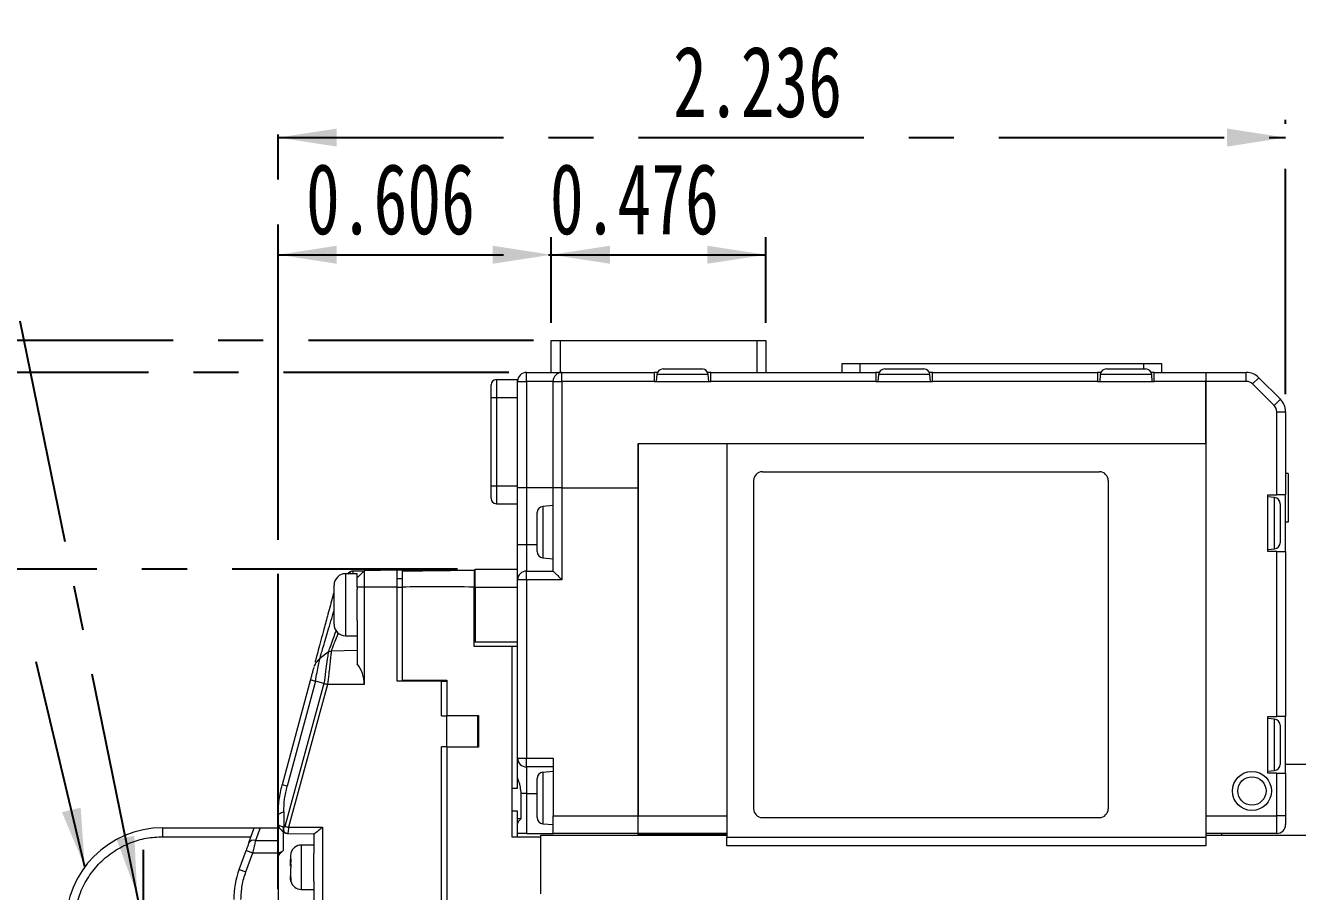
# Model space of a CAD drawing. Header units: inches. Extents: x 0.2 to 16.3, y 0.2 to 11.5.
# Drawn here: x 3.565 to 6.389, y 7.388 to 9.312 of the extents above; entities that cross this region are included whole.
import ezdxf

# ---------------------------------------------------------------- set-up
doc = ezdxf.new("R2010")
doc.units = ezdxf.units.IN
doc.header["$MEASUREMENT"] = 0
doc.linetypes.add('CENTERX2', pattern=[0.8, 0.5, -0.1, 0.1, -0.1])
doc.layers.add('CENTER_LINE', color=7, linetype='CENTERX2')
doc.styles.add('SLDTEXTSTYLE0', font='TXT', dxfattribs={"width": 0.7})
doc.dimstyles.new('SLDDIMSTYLE0', dxfattribs={"dimtxt": 0.15748, "dimasz": 0.13, "dimexe": 0, "dimexo": 0.0625, "dimgap": 0.03937, "dimtad": 1, "dimdec": 3, "dimrnd": 1e-09, "dimzin": 12, "dimdsep": 46, "dimtxsty": 'SLDTEXTSTYLE0', "dimsah": 1, "dimcen": 0.09, "dimadec": 0, "dimazin": 3, "dimtfac": 1, "dimtdec": 3, "dimtofl": 0, "dimtmove": 0, "dimatfit": 3, "dimfxl": 1, "dimfrac": 2, "dimtolj": 1, "dimtzin": 12, "dimarcsym": 0})
doc.dimstyles.new('SLDDIMSTYLE2', dxfattribs={"dimtxt": 0.15748, "dimasz": 0.13, "dimexe": 0, "dimexo": 0.0625, "dimgap": 0.03937, "dimtad": 0, "dimtih": 1, "dimtoh": 1, "dimdec": 3, "dimrnd": 1e-09, "dimdsep": 46, "dimtxsty": 'SLDTEXTSTYLE0', "dimsah": 1, "dimcen": 0, "dimadec": 0, "dimazin": 2, "dimtol": 1, "dimtp": 0.003937, "dimtm": 0.003937, "dimtfac": 1, "dimtdec": 3, "dimtmove": 0, "dimatfit": 3, "dimfxl": 1, "dimfrac": 2, "dimtolj": 1, "dimarcsym": 0})
doc.dimstyles.new('SLDDIMSTYLE3', dxfattribs={"dimtxt": 0.15748, "dimasz": 0.13, "dimexe": 0, "dimexo": 0.0625, "dimgap": 0.03937, "dimtad": 1, "dimdec": 1, "dimrnd": 1e-09, "dimdsep": 46, "dimtxsty": 'SLDTEXTSTYLE0', "dimsah": 1, "dimcen": 0.09, "dimadec": 0, "dimazin": 2, "dimtfac": 1, "dimtdec": 1, "dimtofl": 0, "dimtmove": 0, "dimatfit": 3, "dimfxl": 1, "dimfrac": 2, "dimtolj": 1, "dimtzin": 12, "dimarcsym": 0})
doc.dimstyles.new('SLDDIMSTYLE4', dxfattribs={"dimtxt": 0.15748, "dimasz": 0.13, "dimexe": 0, "dimexo": 0.0625, "dimgap": 0.03937, "dimtad": 1, "dimdec": 3, "dimrnd": 1e-09, "dimdsep": 46, "dimtxsty": 'SLDTEXTSTYLE0', "dimsah": 1, "dimcen": 0.09, "dimadec": 0, "dimazin": 2, "dimtfac": 1, "dimtdec": 3, "dimtmove": 0, "dimatfit": 0, "dimfxl": 1, "dimfrac": 2, "dimtolj": 1, "dimtzin": 12, "dimarcsym": 0})
doc.dimstyles.new('SLDDIMSTYLE5', dxfattribs={"dimtxt": 0.15748, "dimasz": 0.13, "dimexe": 0, "dimexo": 0.0625, "dimgap": 0.03937, "dimtad": 1, "dimdec": 3, "dimrnd": 1e-09, "dimdsep": 46, "dimtxsty": 'SLDTEXTSTYLE0', "dimsah": 1, "dimcen": 0.09, "dimadec": 0, "dimazin": 2, "dimtfac": 1, "dimtdec": 3, "dimtofl": 0, "dimtmove": 0, "dimatfit": 3, "dimfxl": 1, "dimfrac": 2, "dimtolj": 1, "dimtzin": 12, "dimarcsym": 0})
doc.dimstyles.new('SLDDIMSTYLE6', dxfattribs={"dimtxt": 0.15748, "dimasz": 0.13, "dimexe": 0, "dimexo": 0.0625, "dimgap": 0.03937, "dimtad": 1, "dimdec": 1, "dimrnd": 1e-09, "dimzin": 12, "dimdsep": 46, "dimtxsty": 'SLDTEXTSTYLE0', "dimsah": 1, "dimcen": 0.09, "dimadec": 0, "dimazin": 3, "dimtfac": 1, "dimtdec": 1, "dimtofl": 0, "dimtmove": 0, "dimatfit": 3, "dimfxl": 1, "dimfrac": 2, "dimtolj": 1, "dimtzin": 12, "dimarcsym": 0})
doc.dimstyles.new('SLDDIMSTYLE7', dxfattribs={"dimtxt": 0.15748, "dimasz": 0.13, "dimexe": 0, "dimexo": 0.0625, "dimgap": 0.03937, "dimtad": 0, "dimtih": 1, "dimtoh": 1, "dimdec": 3, "dimrnd": 1e-09, "dimzin": 12, "dimdsep": 46, "dimtxsty": 'SLDTEXTSTYLE0', "dimsah": 1, "dimcen": 0, "dimadec": 0, "dimazin": 3, "dimtfac": 1, "dimtdec": 3, "dimtmove": 0, "dimatfit": 3, "dimfxl": 1, "dimfrac": 2, "dimtolj": 1, "dimtzin": 12, "dimarcsym": 0})
doc.dimstyles.new('SLDDIMSTYLE9', dxfattribs={"dimtxt": 0.18, "dimasz": 0.13, "dimexe": 0, "dimexo": 0.0625, "dimgap": 0, "dimtad": 0, "dimtih": 1, "dimtoh": 1, "dimdec": 0, "dimrnd": 1e-09, "dimzin": 0, "dimdsep": 46, "dimtxsty": 'Standard', "dimsah": 1, "dimcen": 0.09, "dimadec": 0, "dimazin": 0, "dimtfac": 0.13, "dimtdec": 0, "dimtofl": 0, "dimtmove": 0, "dimatfit": 3, "dimfxl": 1, "dimfrac": 2, "dimtolj": 1, "dimtzin": 0, "dimarcsym": 0})

# ---------------------------------------------------------------- blocks, each defined once
blk = doc.blocks.new('_D_3')
at = {"layer": 'CENTER_LINE'}
for p, q in [((3.462, 9.1016), (1.7464, 9.1016)), ((3.8128, 7.3808), (3.462, 9.1016)), ((3.8403, 7.2458), (3.8128, 7.3808)), ((3.8403, 7.2458), (3.8902, 7.0008))]:
    blk.add_line(p, q, dxfattribs=at)
for points in [[(3.8128, 7.3808), (3.8064, 7.5122), (3.7672, 7.5042)], [(3.8403, 7.2458), (3.8466, 7.1144), (3.8858, 7.1224)]]:
    blk.add_solid(points, dxfattribs=at)
at = {"layer": 'CENTER_LINE', "attachment_point": 1, "style": 'SLDTEXTSTYLE0'}
for s, insert, char_height in [('%%c', (1.7464, 9.3046), 0.15748), ('0.138', (1.9208, 9.3046), 0.15748), ('HOLE', (2.9098, 9.3046), 0.15748), ('±0.004', (2.4647, 9.2516), 0.11024)]:
    blk.add_mtext(s, dxfattribs=dict(at, insert=insert, char_height=char_height))
blk = doc.blocks.new('_D_4')
at = {"layer": 'CENTER_LINE'}
for p, q in [((3.2892, 7.3133), (3.2892, 7.6517)), ((3.6198, 7.3133), (3.2498, 7.3133)), ((3.2892, 7.3133), (3.2892, 6.9426)), ((4.6572, 6.9426), (3.2498, 6.9426))]:
    blk.add_line(p, q, dxfattribs=at)
for points in [[(3.2892, 7.3133), (3.2692, 7.1833), (3.3092, 7.1833)], [(3.2892, 6.9426), (3.3092, 7.0726), (3.2692, 7.0726)]]:
    blk.add_solid(points, dxfattribs=at)
at = {"layer": 'CENTER_LINE', "insert": (3.0862, 7.3796), "char_height": 0.15748, "attachment_point": 1, "rotation": 90, "style": 'SLDTEXTSTYLE0'}
blk.add_mtext('0.4', dxfattribs=at)
blk = doc.blocks.new('_D_11')
at = {"layer": 'CENTER_LINE'}
for p, q in [((4.5234, 8.1038), (2.9147, 8.1038)), ((2.954, 6.9426), (2.954, 8.1038)), ((4.6572, 6.9426), (2.9147, 6.9426))]:
    blk.add_line(p, q, dxfattribs=at)
for points in [[(2.954, 8.1038), (2.934, 7.9738), (2.974, 7.9738)], [(2.954, 6.9426), (2.974, 7.0726), (2.934, 7.0726)]]:
    blk.add_solid(points, dxfattribs=at)
at = {"layer": 'CENTER_LINE', "insert": (2.751, 7.3872), "char_height": 0.15748, "attachment_point": 1, "rotation": 90, "style": 'SLDTEXTSTYLE0'}
blk.add_mtext('1.2', dxfattribs=at)
blk = doc.blocks.new('_D_12')
at = {"layer": 'CENTER_LINE'}
for p, q in [((4.6376, 8.5408), (2.9147, 8.5408)), ((2.954, 8.1038), (2.954, 8.5408)), ((4.5234, 8.1038), (2.9147, 8.1038))]:
    blk.add_line(p, q, dxfattribs=at)
for points in [[(2.954, 8.5408), (2.934, 8.4108), (2.974, 8.4108)], [(2.954, 8.1038), (2.974, 8.2338), (2.934, 8.2338)]]:
    blk.add_solid(points, dxfattribs=at)
at = {"layer": 'CENTER_LINE', "insert": (2.751, 8.0809), "char_height": 0.15748, "attachment_point": 1, "rotation": 90, "style": 'SLDTEXTSTYLE0'}
blk.add_mtext('0.437', dxfattribs=at)
blk = doc.blocks.new('_D_13')
at = {"layer": 'CENTER_LINE'}
for p, q in [((2.954, 8.6117), (2.954, 8.9978)), ((4.6927, 8.6117), (2.9147, 8.6117)), ((2.954, 8.5408), (2.954, 8.6117)), ((4.6376, 8.5408), (2.9147, 8.5408)), ((2.954, 8.5408), (2.954, 8.2908))]:
    blk.add_line(p, q, dxfattribs=at)
for points in [[(2.954, 8.6117), (2.974, 8.7417), (2.934, 8.7417)], [(2.954, 8.5408), (2.934, 8.4108), (2.974, 8.4108)]]:
    blk.add_solid(points, dxfattribs=at)
at = {"layer": 'CENTER_LINE', "insert": (2.751, 8.5149), "char_height": 0.15748, "attachment_point": 1, "rotation": 90, "style": 'SLDTEXTSTYLE0'}
blk.add_mtext('0.071', dxfattribs=at)
blk = doc.blocks.new('_D_14')
at = {"layer": 'CENTER_LINE'}
for p, q in [((4.1257, 7.3939), (4.1257, 8.8417)), ((4.732, 8.6511), (4.732, 8.8417)), ((4.1257, 8.8023), (4.732, 8.8023))]:
    blk.add_line(p, q, dxfattribs=at)
for points in [[(4.1257, 8.8023), (4.2557, 8.7823), (4.2557, 8.8223)], [(4.732, 8.8023), (4.602, 8.8223), (4.602, 8.7823)]]:
    blk.add_solid(points, dxfattribs=at)
at = {"layer": 'CENTER_LINE', "insert": (4.1874, 9.0053), "char_height": 0.15748, "attachment_point": 1, "rotation": 0, "style": 'SLDTEXTSTYLE0'}
blk.add_mtext('0.606', dxfattribs=at)
blk = doc.blocks.new('_D_15')
at = {"layer": 'CENTER_LINE'}
for p, q in [((4.732, 8.6511), (4.732, 8.8417)), ((5.2084, 8.6511), (5.2084, 8.8417)), ((4.732, 8.8023), (5.2084, 8.8023))]:
    blk.add_line(p, q, dxfattribs=at)
for points in [[(4.732, 8.8023), (4.862, 8.7823), (4.862, 8.8223)], [(5.2084, 8.8023), (5.0784, 8.8223), (5.0784, 8.7823)]]:
    blk.add_solid(points, dxfattribs=at)
at = {"layer": 'CENTER_LINE', "insert": (4.7288, 9.0053), "char_height": 0.15748, "attachment_point": 1, "style": 'SLDTEXTSTYLE0'}
blk.add_mtext('0.476', dxfattribs=at)
blk = doc.blocks.new('_D_16')
at = {"layer": 'CENTER_LINE'}
for p, q in [((4.1257, 7.5692), (4.1257, 9.1019)), ((6.362, 8.493), (6.362, 9.1019)), ((4.1257, 9.0625), (6.362, 9.0625))]:
    blk.add_line(p, q, dxfattribs=at)
for points in [[(4.1257, 9.0625), (4.2557, 9.0425), (4.2557, 9.0825)], [(6.362, 9.0625), (6.232, 9.0825), (6.232, 9.0425)]]:
    blk.add_solid(points, dxfattribs=at)
at = {"layer": 'CENTER_LINE', "insert": (5.0024, 9.2655), "char_height": 0.15748, "attachment_point": 1, "style": 'SLDTEXTSTYLE0'}
blk.add_mtext('2.236', dxfattribs=at)
blk = doc.blocks.new('_D_18')
at = {"layer": 'CENTER_LINE'}
for p, q in [((7.2487, 7.608), (7.3134, 7.8495)), ((7.2487, 7.608), (7.2232, 7.513)), ((7.2232, 7.513), (6.8667, 6.1824)), ((6.8667, 6.1824), (4.8722, 6.1824))]:
    blk.add_line(p, q, dxfattribs=at)
for points in [[(7.2487, 7.608), (7.3017, 7.7284), (7.263, 7.7388)], [(7.2232, 7.513), (7.1703, 7.3926), (7.2089, 7.3822)]]:
    blk.add_solid(points, dxfattribs=at)
at = {"layer": 'CENTER_LINE', "char_height": 0.15748, "attachment_point": 1, "style": 'SLDTEXTSTYLE0'}
for s, insert in [('3-M3X0.5P TAP HOLE', (4.8722, 6.5689)), ('DEPTH 8.5', (5.3694, 6.3854))]:
    blk.add_mtext(s, dxfattribs=dict(at, insert=insert))
blk = doc.blocks.new('SW_CENTERMARKSYMBOL_0')
at = {"layer": 'CENTER_LINE', "color": 0}
for p, q in [((0, 0.0984), (0, 0.1673)), ((0, 0), (0, 0.0984)), ((-0.0984, 0), (-0.1673, 0)), ((0, 0), (-0.0984, 0)), ((0, 0), (0, -0.0984)), ((0, 0), (0.0984, 0)), ((0.0984, 0), (0.1673, 0)), ((0, -0.0984), (0, -0.1673))]:
    blk.add_line(p, q, dxfattribs=at)

msp = doc.modelspace()

# ---------------------------------------------------------------- linework, layer by layer
at = {"color": 7, "linetype": 'Continuous', "lineweight": 18}
for p, q in [((4.732, 8.5408), (4.732, 8.6117)), ((4.732, 8.6117), (4.7517, 8.6117)), ((4.7517, 8.6117), (4.7517, 8.5408)), ((4.7517, 8.6117), (5.1887, 8.6117)), ((5.1887, 8.5408), (5.1887, 8.6117)), ((5.1887, 8.6117), (5.2084, 8.6117)), ((5.2084, 8.6117), (5.2084, 8.5408)), ((5.3777, 8.5408), (5.3777, 8.5605)), ((5.3777, 8.5605), (5.4171, 8.5605)), ((5.4171, 8.5605), (5.4171, 8.5408)), ((5.4171, 8.5605), (6.047, 8.5605)), ((6.047, 8.5605), (6.0864, 8.5605)), ((6.0864, 8.5605), (6.0864, 8.5408)), ((4.6769, 8.5212), (4.6769, 8.5408)), ((4.6769, 8.5408), (4.7557, 8.5408)), ((4.7557, 8.5212), (4.7557, 8.5408)), ((4.7557, 8.5408), (4.9604, 8.5408)), ((4.9604, 8.5408), (4.9604, 8.5212)), ((4.9676, 8.5408), (4.9604, 8.5408)), ((4.9663, 8.5361), (4.965, 8.5212)), ((4.98, 8.5487), (5.0471, 8.5487)), ((5.0471, 8.5487), (5.0667, 8.5487)), ((5.0864, 8.5408), (5.0792, 8.5408)), ((5.0817, 8.5212), (5.0804, 8.5361)), ((5.0864, 8.5212), (5.0864, 8.5408)), ((5.0864, 8.5408), (5.4525, 8.5408)), ((5.4525, 8.5408), (5.4525, 8.5212)), ((5.4597, 8.5408), (5.4525, 8.5408)), ((5.4584, 8.5361), (5.4571, 8.5212)), ((5.4722, 8.5487), (5.5392, 8.5487)), ((5.5392, 8.5487), (5.5588, 8.5487)), ((5.5785, 8.5408), (5.5713, 8.5408)), ((5.5739, 8.5212), (5.5726, 8.5361)), ((5.5785, 8.5212), (5.5785, 8.5408)), ((5.5785, 8.5408), (5.9446, 8.5408)), ((5.9446, 8.5408), (5.9446, 8.5212)), ((5.9519, 8.5408), (5.9446, 8.5408)), ((5.9506, 8.5361), (5.9493, 8.5212)), ((5.9643, 8.5487), (6.0313, 8.5487)), ((6.0313, 8.5487), (6.051, 8.5487)), ((6.0706, 8.5408), (6.0634, 8.5408)), ((6.066, 8.5212), (6.0647, 8.5361)), ((6.0706, 8.5212), (6.0706, 8.5408)), ((6.0706, 8.5408), (6.1848, 8.5408)), ((6.1848, 8.5408), (6.1848, 8.5212)), ((6.1848, 8.5408), (6.2748, 8.5408)), ((6.2748, 8.5212), (6.2748, 8.5408)), ((6.2887, 8.5154), (6.3026, 8.5293)), ((6.3026, 8.5293), (6.3012, 8.5307)), ((6.3026, 8.5293), (6.3504, 8.4815)), ((4.5982, 8.4857), (4.5982, 8.5133)), ((4.61, 8.5251), (4.61, 8.4857)), ((4.61, 8.5251), (4.6572, 8.5251)), ((4.6572, 8.5212), (4.6572, 8.5251)), ((4.6572, 8.5212), (4.6769, 8.5212)), ((4.6572, 8.2849), (4.6572, 8.5212)), ((4.736, 8.5212), (4.6769, 8.5212)), ((4.6769, 8.5212), (4.6769, 8.2849)), ((4.736, 8.5212), (4.7557, 8.5212)), ((4.736, 8.2849), (4.736, 8.5212)), ((4.7557, 8.5212), (4.7557, 8.2849)), ((4.9604, 8.5212), (4.7557, 8.5212)), ((4.9604, 8.5212), (5.0864, 8.5212)), ((5.4525, 8.5212), (5.0864, 8.5212)), ((5.4525, 8.5212), (5.5785, 8.5212)), ((5.9446, 8.5212), (5.5785, 8.5212)), ((5.9446, 8.5212), (6.0706, 8.5212)), ((6.1848, 8.5212), (6.0706, 8.5212)), ((6.1848, 8.3834), (6.1848, 8.5212)), ((6.1848, 8.5212), (6.1848, 7.5566)), ((6.2748, 8.5212), (6.1848, 8.5212)), ((6.3365, 8.4676), (6.2887, 8.5154)), ((4.5982, 8.4857), (4.61, 8.4857)), ((4.5982, 8.2889), (4.5982, 8.4857)), ((4.61, 8.4857), (4.6572, 8.4857)), ((4.61, 8.4857), (4.61, 8.2889)), ((6.3365, 8.4676), (6.3504, 8.4815)), ((6.3423, 8.2692), (6.3423, 8.4537)), ((6.3423, 8.4537), (6.362, 8.4537)), ((6.362, 8.4537), (6.362, 8.2692)), ((4.925, 8.3834), (6.1848, 8.3834)), ((4.925, 8.2849), (4.925, 8.3834)), ((4.925, 8.3834), (5.1218, 8.3834)), ((4.925, 8.3834), (4.925, 7.5566)), ((5.1218, 8.3834), (5.1218, 7.5566)), ((5.1218, 8.3834), (5.1218, 7.5093)), ((5.1218, 8.3834), (6.1848, 8.3834)), ((6.1848, 8.3834), (6.1848, 7.5093)), ((5.2005, 8.3204), (5.9486, 8.3204)), ((6.3679, 8.3164), (6.362, 8.3164)), ((6.3679, 8.3164), (6.3679, 8.2082)), ((4.5982, 8.2889), (4.61, 8.2889)), ((4.5982, 8.2613), (4.5982, 8.2889)), ((4.61, 8.2889), (4.6572, 8.2889)), ((4.61, 8.2889), (4.61, 8.2495)), ((4.6769, 8.2849), (4.6572, 8.2849)), ((4.6572, 8.1589), (4.6572, 8.2849)), ((4.736, 8.2849), (4.6769, 8.2849)), ((4.6769, 8.2849), (4.6769, 8.1589)), ((4.7557, 8.2849), (4.736, 8.2849)), ((4.736, 8.0999), (4.736, 8.2849)), ((4.7557, 8.2849), (4.925, 8.2849)), ((4.7557, 8.2849), (4.7557, 8.0802)), ((4.925, 7.5566), (4.925, 8.2849)), ((5.1809, 8.3007), (5.1809, 7.5723)), ((5.9683, 8.3007), (5.9683, 7.5723)), ((4.61, 8.2495), (4.6572, 8.2495)), ((6.3226, 8.2692), (6.3423, 8.2692)), ((6.3226, 8.1432), (6.3226, 8.2692)), ((6.3376, 8.2632), (6.3226, 8.2646)), ((6.362, 8.2692), (6.3423, 8.2692)), ((6.3501, 8.2495), (6.3501, 8.1896)), ((6.362, 8.1432), (6.362, 8.2692)), ((4.7005, 8.2091), (4.7005, 8.2298)), ((4.736, 8.2456), (4.7131, 8.2436)), ((4.7005, 8.1432), (4.7005, 8.2091)), ((6.3501, 8.1896), (6.3501, 8.1629)), ((6.3679, 8.2082), (6.362, 8.2082)), ((4.6572, 8.1589), (4.6769, 8.1589)), ((4.6572, 8.0802), (4.6572, 8.1589)), ((4.6769, 8.1589), (4.6769, 8.0999)), ((6.3226, 8.1478), (6.3376, 8.1491)), ((6.3423, 8.1432), (6.3226, 8.1432)), ((6.3423, 7.7771), (6.3423, 8.1432)), ((6.3423, 8.1432), (6.362, 8.1432)), ((6.362, 8.1432), (6.362, 7.7771)), ((4.7131, 8.1294), (4.736, 8.1274)), ((4.3009, 8.0941), (4.2753, 8.0941)), ((4.2863, 8.0987), (4.2803, 8.0941)), ((4.2863, 8.0987), (4.2803, 8.0941)), ((4.2803, 8.0941), (4.2852, 8.0978)), ((4.2922, 8.1003), (4.3167, 8.1007)), ((4.3167, 8.1007), (4.3009, 8.0847)), ((4.3009, 8.0847), (4.3009, 8.0941)), ((4.3009, 8.0645), (4.3009, 8.0847)), ((4.3895, 8.102), (4.3167, 8.1007)), ((4.3167, 8.1007), (4.3167, 8.0645)), ((4.3895, 8.102), (4.4801, 8.1036)), ((4.3895, 8.0645), (4.3895, 8.102)), ((4.4013, 8.0825), (4.3895, 8.0825)), ((4.4801, 8.1036), (4.4801, 8.1011)), ((4.5608, 8.1021), (4.5627, 8.1021)), ((4.5627, 8.0645), (4.5627, 8.1038)), ((4.5627, 8.1038), (4.6572, 8.1038)), ((4.6769, 8.0802), (4.6572, 8.0802)), ((4.6572, 7.6845), (4.6572, 8.0802)), ((4.6769, 8.0999), (4.736, 8.0999)), ((4.6769, 8.0802), (4.6769, 8.0999)), ((4.7557, 8.0802), (4.6769, 8.0802)), ((4.6769, 8.0802), (4.6769, 7.6845)), ((4.2498, 7.9819), (4.2498, 8.0685)), ((4.3167, 8.0645), (4.3009, 8.0645)), ((4.3009, 8.0645), (4.3009, 8.0599)), ((4.3009, 7.9905), (4.3009, 8.0599)), ((4.3167, 8.0645), (4.3167, 7.848)), ((4.3895, 8.0645), (4.3167, 8.0645)), ((4.3895, 7.8558), (4.3895, 8.0645)), ((4.3895, 8.0645), (4.4013, 8.0645)), ((4.4013, 7.8578), (4.4013, 8.0645)), ((4.5627, 8.0645), (4.5608, 8.0645)), ((4.5608, 7.9327), (4.5608, 8.0645)), ((4.5627, 8.0645), (4.6572, 8.0645)), ((4.5627, 8.0645), (4.5627, 7.9424)), ((4.3009, 7.9905), (4.3009, 7.8941)), ((4.5608, 7.9858), (4.5627, 7.9858)), ((4.2753, 7.9563), (4.3009, 7.9563)), ((4.6572, 7.9424), (4.5627, 7.9424)), ((4.2366, 7.9198), (4.2182, 7.9057)), ((4.3009, 7.9233), (4.2436, 7.9223)), ((4.6454, 7.9327), (4.5608, 7.9327)), ((4.6454, 7.5094), (4.6454, 7.9327)), ((4.6572, 7.9327), (4.6454, 7.9327)), ((4.2041, 7.8847), (4.204, 7.8841)), ((4.205, 7.8857), (4.2052, 7.8857)), ((4.2081, 7.8935), (4.2057, 7.8882)), ((4.2182, 7.9057), (4.2134, 7.9006)), ((4.2178, 7.9038), (4.2182, 7.9057)), ((4.1973, 7.8592), (4.1346, 7.6251)), ((4.2082, 7.8552), (4.1457, 7.6222)), ((4.2273, 7.8501), (4.2082, 7.8552)), ((4.4879, 7.8558), (4.3895, 7.8558)), ((4.4013, 7.8578), (4.4013, 7.8558)), ((4.4013, 7.8578), (4.4998, 7.8578)), ((4.4053, 7.8578), (4.4053, 7.8558)), ((4.4879, 7.7782), (4.4879, 7.8558)), ((4.4879, 7.8558), (4.4998, 7.8558)), ((4.4998, 7.8578), (4.4998, 7.779)), ((4.2273, 7.8501), (4.1407, 7.533)), ((4.2352, 7.848), (4.1486, 7.5309)), ((4.3167, 7.848), (4.2352, 7.848)), ((4.4879, 7.7782), (4.4998, 7.7782)), ((4.4998, 7.779), (4.4998, 7.7782)), ((4.4998, 7.779), (4.5706, 7.779)), ((4.4998, 7.7097), (4.4998, 7.7782)), ((4.5687, 7.7782), (4.4998, 7.7782)), ((4.5687, 7.7097), (4.5687, 7.7782)), ((4.5706, 7.779), (4.5706, 7.7089)), ((6.3226, 7.7771), (6.3423, 7.7771)), ((6.3226, 7.6511), (6.3226, 7.7771)), ((6.3376, 7.7711), (6.3226, 7.7724)), ((6.362, 7.7771), (6.3423, 7.7771)), ((6.362, 7.6511), (6.362, 7.7771)), ((6.3501, 7.7574), (6.3501, 7.6975)), ((4.4998, 7.7097), (4.4879, 7.7097)), ((4.4879, 7.1197), (4.4879, 7.7097)), ((4.4998, 7.7097), (4.5687, 7.7097)), ((4.4998, 7.7097), (4.4998, 7.7089)), ((4.4998, 7.7089), (4.4998, 7.1177)), ((4.5706, 7.7089), (4.4998, 7.7089)), ((4.6572, 7.6845), (4.6769, 7.6845)), ((4.6572, 7.6651), (4.6572, 7.6845)), ((4.6769, 7.6845), (4.736, 7.6845)), ((4.6769, 7.6649), (4.6769, 7.6845)), ((4.736, 7.6845), (4.736, 7.5566)), ((6.3501, 7.6975), (6.3501, 7.6707)), ((4.6572, 7.6177), (4.6572, 7.6651)), ((4.736, 7.6649), (4.6769, 7.6649)), ((4.6769, 7.6649), (4.6769, 7.6058)), ((4.736, 7.655), (4.7131, 7.653)), ((6.3226, 7.6557), (6.3376, 7.657)), ((6.4092, 7.6707), (6.362, 7.6707)), ((4.1457, 7.6222), (4.1346, 7.6251)), ((4.6599, 7.6337), (4.6572, 7.6337)), ((4.7005, 7.6186), (4.7005, 7.6393)), ((6.3423, 7.6511), (6.3226, 7.6511)), ((6.3423, 7.5566), (6.3423, 7.6511)), ((6.3423, 7.6511), (6.362, 7.6511)), ((6.362, 7.6511), (6.362, 7.5566)), ((4.6454, 7.6177), (4.6572, 7.6177)), ((4.6769, 7.6058), (4.6651, 7.6058)), ((4.6651, 7.5504), (4.6651, 7.6058)), ((4.6769, 7.6058), (4.6769, 7.5172)), ((4.7005, 7.5526), (4.7005, 7.6186)), ((4.1257, 7.5372), (4.1257, 7.5579)), ((4.1382, 7.5651), (4.1382, 7.5314)), ((4.6572, 7.5665), (4.6454, 7.5665)), ((4.6572, 7.5094), (4.6572, 7.5665)), ((4.6572, 7.5504), (4.6651, 7.5504)), ((4.736, 7.5566), (4.925, 7.5566)), ((4.736, 7.5172), (4.736, 7.5566)), ((4.925, 7.5566), (5.1218, 7.5566)), ((4.925, 7.5172), (4.925, 7.5566)), ((5.2005, 7.5526), (5.9486, 7.5526)), ((6.1848, 7.5566), (6.3423, 7.5566)), ((6.362, 7.5566), (6.3423, 7.5566)), ((6.3423, 7.5172), (6.3423, 7.5566)), ((6.362, 7.5566), (6.362, 7.5369)), ((3.8698, 7.5101), (3.8698, 7.5298)), ((3.8698, 7.5298), (4.0727, 7.5298)), ((4.0605, 7.4962), (4.0727, 7.5298)), ((4.0727, 7.5298), (4.0854, 7.5298)), ((4.0854, 7.5298), (4.0753, 7.502)), ((4.0854, 7.5298), (4.1257, 7.5298)), ((4.1257, 7.5298), (4.1257, 7.502)), ((4.1382, 7.5314), (4.1376, 7.5315)), ((4.1435, 7.5177), (4.1465, 7.5175)), ((4.1454, 7.5174), (4.2051, 7.5163)), ((4.1486, 7.5309), (4.2238, 7.5309)), ((4.2045, 7.5163), (4.2045, 7.4731)), ((4.2238, 7.5309), (4.2238, 7.3541)), ((4.6769, 7.5172), (4.6572, 7.5172)), ((4.6769, 7.5172), (4.736, 7.5172)), ((4.7084, 7.3833), (4.7084, 7.5133)), ((4.7084, 7.5133), (5.1218, 7.5133)), ((4.7131, 7.5389), (4.736, 7.5369)), ((4.925, 7.5172), (4.736, 7.5172)), ((5.1218, 7.5172), (4.925, 7.5172)), ((4.925, 7.5152), (4.925, 7.5172)), ((5.1218, 7.5152), (4.925, 7.5152)), ((6.3423, 7.5172), (6.1848, 7.5172)), ((6.1848, 7.5133), (6.4092, 7.5133)), ((6.2202, 7.5133), (6.2202, 7.5172)), ((3.8698, 7.5101), (4.0656, 7.5101)), ((4.0753, 7.502), (4.1257, 7.502)), ((4.1257, 7.502), (4.1257, 7.4741)), ((4.2045, 7.4916), (4.1769, 7.4916)), ((4.7084, 7.5094), (4.6454, 7.5094)), ((5.1218, 7.5093), (6.1848, 7.5093)), ((5.1218, 7.4897), (5.1218, 7.5093)), ((6.1848, 7.4897), (5.1218, 7.4897)), ((6.1848, 7.5093), (6.1848, 7.4897)), ((4.0392, 7.4376), (4.0544, 7.4795)), ((4.054, 7.4322), (4.0692, 7.4741)), ((4.0544, 7.4795), (4.0692, 7.4741)), ((4.0692, 7.4741), (4.1257, 7.4741)), ((4.1257, 7.4741), (4.1257, 7.3548)), ((4.154, 7.4735), (4.1533, 7.4679)), ((4.1533, 7.4679), (4.1533, 7.4598)), ((4.1533, 7.4598), (4.1536, 7.4611)), ((4.1533, 7.4555), (4.1533, 7.4598)), ((4.1533, 7.4492), (4.1533, 7.4555)), ((4.2045, 7.4581), (4.2045, 7.4731)), ((4.2045, 7.4117), (4.2045, 7.4581)), ((4.0392, 7.4376), (4.054, 7.4322)), ((4.1533, 7.445), (4.1533, 7.4492)), ((4.1536, 7.4412), (4.1533, 7.4399)), ((4.1533, 7.4399), (4.1533, 7.4231)), ((4.1533, 7.4231), (4.154, 7.4175)), ((4.1533, 7.4169), (4.1533, 7.4231)), ((4.154, 7.4113), (4.1533, 7.4169)), ((4.154, 7.4175), (4.154, 7.4113)), ((4.2045, 7.4117), (4.2045, 7.3686)), ((4.1769, 7.3932), (4.2045, 7.3932))]:
    msp.add_line(p, q, dxfattribs=at)
at = {"color": 8, "linetype": 'Continuous', "lineweight": 18}
for p, q in [((6.047, 8.5487), (6.047, 8.5605)), ((5.0546, 8.5361), (4.9663, 8.5361)), ((5.0804, 8.5361), (5.0546, 8.5361)), ((5.5467, 8.5361), (5.4584, 8.5361)), ((5.5726, 8.5361), (5.5467, 8.5361)), ((6.0388, 8.5361), (5.9506, 8.5361)), ((6.0647, 8.5361), (6.0388, 8.5361)), ((6.3376, 8.1843), (6.3376, 8.2632)), ((4.7131, 8.2436), (4.7131, 8.2163)), ((4.7131, 8.2163), (4.7131, 8.1294)), ((6.3376, 8.1491), (6.3376, 8.1843)), ((4.6769, 8.1589), (4.7005, 8.1589)), ((4.2753, 8.0941), (4.2753, 7.9563)), ((6.3376, 7.6922), (6.3376, 7.7711)), ((4.5706, 7.7425), (4.5687, 7.7425)), ((4.5687, 7.7292), (4.5706, 7.7292)), ((6.3376, 7.657), (6.3376, 7.6922)), ((4.7131, 7.653), (4.7131, 7.6258)), ((4.7131, 7.6258), (4.7131, 7.5389)), ((4.6769, 7.6058), (4.7005, 7.6058)), ((4.1769, 7.4916), (4.1769, 7.4581)), ((4.1769, 7.4581), (4.1769, 7.3932))]:
    msp.add_line(p, q, dxfattribs=at)
at = {"color": 7, "linetype": 'Continuous', "lineweight": 18, "flags": 128}
msp.add_lwpolyline([(4.1257, 7.5579), (4.1259, 7.5589), (4.1266, 7.5599), (4.1276, 7.5609), (4.129, 7.5618), (4.1308, 7.5627), (4.1329, 7.5636), (4.1354, 7.5644), (4.1382, 7.5651)], dxfattribs=at)
at = {"color": 7, "linetype": 'Continuous', "lineweight": 18}
for radius in [0.0433, 0.0315]:
    msp.add_circle((6.2872, 7.6117), radius, dxfattribs=at)
for centre, radius, start, end in [((4.6769, 8.5212), 0.0197, 90, 180), ((4.7557, 8.5212), 0.0197, 90, 180), ((4.98, 8.5349), 0.0138, 90, 175), ((5.0667, 8.5349), 0.0138, 5, 90), ((5.4722, 8.5349), 0.0138, 90, 175), ((5.5588, 8.5349), 0.0138, 5, 90), ((5.9643, 8.5349), 0.0138, 90, 175), ((6.051, 8.5349), 0.0138, 5, 90), ((6.2748, 8.5015), 0.0394, 45, 90), ((4.61, 8.5133), 0.0118, 90, 180), ((6.2748, 8.5015), 0.0197, 45, 90), ((6.3226, 8.4537), 0.0394, 0, 45), ((6.3226, 8.4537), 0.0197, 0, 45), ((5.2005, 8.3007), 0.0197, 90, 180), ((5.9486, 8.3007), 0.0197, 0, 90), ((4.61, 8.2613), 0.0118, 180, 270), ((6.3364, 8.2495), 0.0138, 0, 85), ((4.7143, 8.2298), 0.0138, 95, 180), ((6.3364, 8.1629), 0.0138, 275, 0), ((4.7143, 8.1432), 0.0138, 180, 265), ((4.2753, 8.0685), 0.0256, 90, 180), ((4.6769, 8.0802), 0.0197, 90, 180), ((4.2753, 7.9819), 0.0256, 180, 270), ((6.3364, 7.7574), 0.0138, 0, 85), ((4.6769, 7.6845), 0.0197, 180, 270), ((4.7143, 7.6393), 0.0138, 95, 180), ((6.3364, 7.6707), 0.0138, 275, 0), ((5.2005, 7.5723), 0.0197, 180, 270), ((5.9486, 7.5723), 0.0197, 270, 0), ((4.7143, 7.5526), 0.0138, 180, 265), ((3.8698, 7.3133), 0.2165, 90, 270), ((4.6509, 9.3729), 1.9092, 254.5027, 254.7474), ((6.3423, 7.5369), 0.0197, 270, 0), ((4.0714, 7.49), 0.0126, 72.0271, 150.4369), ((4.1769, 7.468), 0.0236, 90, 167.148), ((4.2242, 7.3703), 0.1969, 160, 180), ((4.1769, 7.4168), 0.0236, 193.5835, 270)]:
    msp.add_arc(centre, radius, start, end, dxfattribs=at)
msp.add_ellipse((4.2437, 7.848), major_axis=(0, 0.0743), ratio=0.982842, start_param=4.712389, end_param=5.381677, dxfattribs=at)
at = {"color": 8, "linetype": 'Continuous', "lineweight": 18}
for points, knots in [([(4.2852, 8.0978), (4.2852, 8.0977), (4.2851, 8.0974), (4.2849, 8.095), (4.2847, 8.0941)], [0, 0, 0, 0, 0.606351, 1, 1, 1, 1]), ([(4.2916, 8.0941), (4.2917, 8.0947), (4.2921, 8.0997), (4.2922, 8.1), (4.2922, 8.1003)], [0, 0, 0, 0, 0.125082, 1, 1, 1, 1]), ([(4.2182, 7.9057), (4.2183, 7.9062), (4.2186, 7.9072), (4.2211, 7.9156), (4.2249, 7.9284), (4.2299, 7.9455), (4.236, 7.9659), (4.2427, 7.9885), (4.2474, 8.0046), (4.2498, 8.0125)], [0, 0, 0, 0, 0.143144, 0.287166, 0.4309864, 0.5749572, 0.7186365, 0.8624939, 1, 1, 1, 1]), ([(4.2542, 7.9684), (4.2531, 7.9652), (4.2491, 7.9543), (4.2432, 7.9382), (4.2377, 7.9229), (4.237, 7.9208), (4.2366, 7.9198)], [0, 0, 0, 0, 0.107185, 0.374516, 0.689272, 1, 1, 1, 1]), ([(4.2436, 7.9223), (4.2438, 7.9227), (4.2442, 7.9236), (4.2467, 7.9304), (4.2508, 7.9409), (4.2551, 7.9519), (4.2582, 7.96), (4.2592, 7.9624)], [0, 0, 0, 0, 0.228689, 0.450272, 0.670143, 0.90183, 1, 1, 1, 1]), ([(4.2082, 7.8552), (4.2095, 7.8619), (4.2121, 7.8751), (4.2149, 7.8894), (4.2166, 7.8977), (4.2176, 7.9027), (4.2177, 7.9034), (4.2178, 7.9038)], [0, 0, 0, 0, 0.293873, 0.576883, 0.732624, 0.879289, 1, 1, 1, 1]), ([(4.1376, 7.5315), (4.1373, 7.5306), (4.1367, 7.5289), (4.1364, 7.5262), (4.1366, 7.5235), (4.1377, 7.5212), (4.1388, 7.5197), (4.1397, 7.5193), (4.1399, 7.5193)], [0, 0, 0, 0, 0.164948, 0.34698, 0.542494, 0.74552, 0.948546, 1, 1, 1, 1]), ([(4.1373, 7.4799), (4.1373, 7.4879), (4.1373, 7.5039), (4.1373, 7.5208), (4.1373, 7.5249), (4.1373, 7.5269)], [0, 0, 0, 0, 0.333334, 0.666667, 1, 1, 1, 1]), ([(4.1436, 7.5178), (4.1432, 7.5179), (4.1421, 7.5182), (4.1406, 7.5195), (4.1392, 7.5214), (4.1383, 7.5238), (4.1378, 7.5264), (4.1378, 7.5289), (4.1381, 7.5306), (4.1382, 7.5314)], [0, 0, 0, 0, 0.09474, 0.253915, 0.41569, 0.575134, 0.727719, 0.870019, 1, 1, 1, 1]), ([(4.1486, 7.5309), (4.1485, 7.5292), (4.1484, 7.5266), (4.1481, 7.5234), (4.1478, 7.5213), (4.1474, 7.5194), (4.147, 7.5182), (4.1467, 7.5175), (4.1466, 7.5175), (4.1465, 7.5175)], [0, 0, 0, 0, 0.246502, 0.385468, 0.534599, 0.661704, 0.826631, 0.94575, 1, 1, 1, 1])]:
    msp.add_open_spline(points, degree=3, knots=knots, dxfattribs=at)
at = {"color": 7, "linetype": 'Continuous', "lineweight": 18}
for points in [[(4.2852, 8.0978), (4.2863, 8.0985), (4.2884, 8.0999), (4.2909, 8.1002), (4.2922, 8.1003)], [(4.1536, 7.4611), (4.1535, 7.4578), (4.1533, 7.4512), (4.1535, 7.4445), (4.1536, 7.4412)], [(4.0431, 7.3703), (4.0435, 7.3808), (4.0444, 7.402), (4.0508, 7.4221), (4.054, 7.4322)]]:
    msp.add_open_spline(points, degree=3, dxfattribs=at)
for points, knots in [([(4.4013, 8.1002), (4.4311, 8.1005), (4.4842, 8.1012), (4.5374, 8.1018), (4.5608, 8.1021)], [0, 0, 0, 0, 0.560004, 1, 1, 1, 1]), ([(4.4013, 8.0645), (4.4013, 8.0685), (4.4013, 8.0766), (4.4013, 8.0872), (4.4013, 8.0953), (4.4013, 8.0995), (4.4013, 8.1), (4.4013, 8.1002)], [0, 0, 0, 0, 0.214702, 0.429404, 0.644089, 0.858766, 1, 1, 1, 1]), ([(4.5608, 8.1021), (4.5608, 8.1017), (4.5608, 8.1009), (4.5608, 8.0944), (4.5608, 8.0849), (4.5608, 8.0743), (4.5608, 8.0673), (4.5608, 8.0645)], [0, 0, 0, 0, 0.214702, 0.429406, 0.644091, 0.858768, 1, 1, 1, 1]), ([(4.736, 8.0999), (4.7361, 8.0997), (4.7365, 8.0994), (4.7391, 8.0967), (4.7435, 8.0924), (4.7492, 8.0867), (4.7535, 8.0823), (4.7557, 8.0802)], [0, 0, 0, 0, 0.1467542, 0.3161257, 0.5102478, 0.7577933, 1, 1, 1, 1]), ([(4.2498, 8.0549), (4.2496, 8.0544), (4.2492, 8.0529), (4.2485, 8.0501), (4.2476, 8.0468), (4.247, 8.0447), (4.2467, 8.0437)], [0, 0, 0, 0, 0.165544, 0.457121, 0.732988, 1, 1, 1, 1]), ([(4.5608, 8.0645), (4.531, 8.0646), (4.4779, 8.0646), (4.4247, 8.0646), (4.4013, 8.0645)], [0, 0, 0, 0, 0.560005, 1, 1, 1, 1]), ([(4.2467, 8.0437), (4.245, 8.0371), (4.2414, 8.0239), (4.2364, 8.005), (4.2316, 7.9872), (4.2263, 7.9674), (4.2204, 7.9456), (4.2146, 7.9238), (4.2102, 7.9071), (4.2083, 7.9002), (4.2075, 7.8974)], [0, 0, 0, 0, 0.107151, 0.216449, 0.312963, 0.409033, 0.567295, 0.724847, 0.886827, 1, 1, 1, 1]), ([(4.2498, 8.0413), (4.2496, 8.0414), (4.2468, 8.0425), (4.2468, 8.0431), (4.2467, 8.0437)], [0, 0, 0, 0, 0.05452, 1, 1, 1, 1]), ([(4.2366, 7.9198), (4.2365, 7.9188), (4.2362, 7.9167), (4.2341, 7.9005), (4.231, 7.8775), (4.2285, 7.8592), (4.2273, 7.8501)], [0, 0, 0, 0, 0.2502245, 0.5000044, 0.7497637, 1, 1, 1, 1]), ([(4.2436, 7.9223), (4.2435, 7.9217), (4.2434, 7.9205), (4.2424, 7.9116), (4.2411, 7.9001), (4.2397, 7.8872), (4.2377, 7.8697), (4.2361, 7.8557), (4.2352, 7.848)], [0, 0, 0, 0, 0.180061, 0.378365, 0.505739, 0.63991, 0.801206, 1, 1, 1, 1]), ([(4.2366, 7.9198), (4.2377, 7.9205), (4.2398, 7.9219), (4.2423, 7.9221), (4.2436, 7.9223)], [0, 0, 0, 0, 0.502742, 1, 1, 1, 1]), ([(4.2046, 7.8859), (4.2043, 7.8844), (4.2035, 7.8816), (4.2016, 7.8747), (4.1995, 7.8668), (4.1981, 7.8613), (4.1973, 7.8586)], [0, 0, 0, 0, 0.253072, 0.504788, 0.755918, 1, 1, 1, 1]), ([(4.2078, 7.892), (4.2074, 7.8919), (4.2067, 7.8917), (4.2057, 7.8893), (4.2053, 7.8882)], [0, 0, 0, 0, 0.527132, 1, 1, 1, 1]), ([(4.2177, 7.9039), (4.2162, 7.9028), (4.2114, 7.8995), (4.2085, 7.8944), (4.2066, 7.891)], [0, 0, 0, 0, 0.327229, 1, 1, 1, 1]), ([(4.2177, 7.9043), (4.2171, 7.9039), (4.2158, 7.9031), (4.2148, 7.9019), (4.2142, 7.9012)], [0, 0, 0, 0, 0.417585, 1, 1, 1, 1]), ([(4.1973, 7.8592), (4.1978, 7.8589), (4.1987, 7.8582), (4.205, 7.8562), (4.2082, 7.8552)], [0, 0, 0, 0, 0.49864, 1, 1, 1, 1]), ([(4.2273, 7.8501), (4.2278, 7.85), (4.2289, 7.8497), (4.2309, 7.8495), (4.2328, 7.849), (4.2342, 7.8483), (4.2349, 7.8481), (4.2352, 7.848)], [0, 0, 0, 0, 0.249886, 0.499926, 0.747959, 0.907794, 1, 1, 1, 1]), ([(4.1257, 7.5579), (4.1261, 7.5692), (4.1268, 7.5917), (4.132, 7.6141), (4.1346, 7.6251)], [0, 0, 0, 0, 0.504417, 1, 1, 1, 1]), ([(4.6599, 7.6337), (4.6589, 7.6353), (4.6575, 7.6378), (4.6573, 7.6401), (4.6572, 7.6409)], [0, 0, 0, 0, 0.662426, 1, 1, 1, 1]), ([(4.6651, 7.6058), (4.6646, 7.6105), (4.6637, 7.6199), (4.6612, 7.6291), (4.6599, 7.6337)], [0, 0, 0, 0, 0.494701, 1, 1, 1, 1]), ([(4.1382, 7.5651), (4.1385, 7.5747), (4.1391, 7.5937), (4.1435, 7.6127), (4.1457, 7.6222)], [0, 0, 0, 0, 0.504153, 1, 1, 1, 1]), ([(4.6572, 7.5375), (4.6576, 7.5393), (4.6583, 7.5427), (4.6619, 7.5474), (4.6644, 7.5497), (4.6651, 7.5504)], [0, 0, 0, 0, 0.450418, 0.856973, 1, 1, 1, 1]), ([(4.1257, 7.5373), (4.126, 7.5356), (4.1264, 7.5321), (4.1307, 7.5254), (4.1363, 7.5216), (4.1401, 7.519)], [0, 0, 0, 0, 0.23397, 0.47863, 1, 1, 1, 1]), ([(4.1257, 7.5372), (4.1263, 7.5366), (4.1273, 7.5354), (4.134, 7.5328), (4.1376, 7.5315)], [0, 0, 0, 0, 0.470945, 1, 1, 1, 1]), ([(4.1257, 7.5318), (4.1257, 7.5306), (4.1257, 7.5261), (4.1257, 7.5143), (4.1257, 7.5047), (4.1257, 7.5004), (4.1257, 7.4915), (4.1257, 7.482), (4.1257, 7.477)], [0, 0, 0, 0, 0.163098, 0.594126, 0.597503, 0.623699, 0.797171, 1, 1, 1, 1]), ([(4.1407, 7.533), (4.1407, 7.5329), (4.1406, 7.5326), (4.1403, 7.5321), (4.1397, 7.5317), (4.139, 7.5313), (4.1385, 7.5313), (4.1382, 7.5314)], [0, 0, 0, 0, 0.107272, 0.216266, 0.463262, 0.73307, 1, 1, 1, 1]), ([(4.1398, 7.5192), (4.1406, 7.5188), (4.142, 7.5181), (4.1435, 7.5177), (4.1443, 7.5176)], [0, 0, 0, 0, 0.518705, 1, 1, 1, 1]), ([(4.2238, 7.5309), (4.2238, 7.5308), (4.2221, 7.5294), (4.2182, 7.526), (4.2127, 7.5213), (4.2085, 7.5181), (4.2061, 7.5165), (4.2054, 7.5165), (4.2051, 7.5164)], [0, 0, 0, 0, 0.005863, 0.218298, 0.526732, 0.748442, 0.890595, 1, 1, 1, 1]), ([(3.8698, 7.1164), (3.8575, 7.1171), (3.8327, 7.1184), (3.7961, 7.1295), (3.7611, 7.1475), (3.7296, 7.1731), (3.7083, 7.1994), (3.6947, 7.2226), (3.6841, 7.2459), (3.6753, 7.2762), (3.6718, 7.3133), (3.6753, 7.3504), (3.686, 7.387), (3.7041, 7.422), (3.7296, 7.4535), (3.756, 7.4748), (3.7791, 7.4884), (3.8025, 7.4989), (3.8327, 7.5082), (3.8575, 7.5095), (3.8698, 7.5101)], [0, 0, 0, 0, 0.060004, 0.11999, 0.184292, 0.249958, 0.315624, 0.3478, 0.380008, 0.439987, 0.5, 0.559978, 0.619991, 0.684293, 0.749959, 0.815625, 0.8478, 0.880009, 0.939979, 1, 1, 1, 1]), ([(4.0605, 7.4962), (4.0598, 7.4941), (4.0585, 7.4907), (4.0563, 7.4848), (4.0551, 7.4813), (4.0544, 7.4795)], [0, 0, 0, 0, 0.427559, 0.711619, 1, 1, 1, 1]), ([(4.0753, 7.502), (4.0746, 7.4985), (4.0734, 7.4931), (4.0712, 7.4834), (4.07, 7.4775), (4.0692, 7.4741)], [0, 0, 0, 0, 0.430059, 0.666913, 1, 1, 1, 1]), ([(4.1257, 7.4681), (4.1283, 7.4709), (4.1321, 7.475), (4.1361, 7.4787), (4.1373, 7.4799)], [0, 0, 0, 0, 0.687273, 1, 1, 1, 1]), ([(4.1373, 7.4799), (4.1354, 7.4782), (4.1327, 7.4759), (4.1291, 7.4743), (4.1271, 7.4742), (4.1259, 7.4752), (4.1258, 7.4764), (4.1257, 7.477)], [0, 0, 0, 0, 0.381547, 0.550115, 0.720266, 0.867861, 1, 1, 1, 1])]:
    msp.add_open_spline(points, degree=3, knots=knots, dxfattribs=at)

# ---------------------------------------------------------------- block references
at = {"layer": 'CENTER_LINE'}
msp.add_blockref('SW_CENTERMARKSYMBOL_0', (3.8265, 7.3133), dxfattribs=at)

# ---------------------------------------------------------------- dimensions: what is measured, and where the dimension line sits
dim = msp.add_diameter_dim_2p(p1=(3.8128, 7.3808), p2=(3.8403, 7.2458), text='<>HOLE', dimstyle='SLDDIMSTYLE2', dxfattribs=at)
dim.commit()
dim.dimension.update_dxf_attribs({"geometry": '_D_3', "text_midpoint": (2.573, 9.2131), "dimtype": 163})
for base, p1, p2, dimstyle, picture, middle in [((6.362, 9.0625), (4.1257, 7.5298), (6.362, 8.4537), 'SLDDIMSTYLE0', '_D_16', (5.2438, 9.0625)), ((5.2084, 8.8023), (4.732, 8.6117), (5.2084, 8.6117), 'SLDDIMSTYLE5', '_D_15', (4.9702, 8.8023))]:
    dim = msp.add_linear_dim(base=base, p1=p1, p2=p2, dimstyle=dimstyle, dxfattribs=at)
    dim.commit()
    dim.dimension.update_dxf_attribs({"geometry": picture, "text_midpoint": middle, "dimtype": 160})
for base, p1, p2, angle, dimstyle, picture, middle in [((2.954, 8.6117), (4.6769, 8.5408), (4.732, 8.6117), 90, 'SLDDIMSTYLE4', '_D_13', (2.954, 8.7564)), ((4.732, 8.8023), (4.1257, 7.3545), (4.732, 8.6117), 0, 'SLDDIMSTYLE5', '_D_14', (4.4289, 8.8023)), ((2.954, 8.5408), (4.5627, 8.1038), (4.6769, 8.5408), 90, 'SLDDIMSTYLE5', '_D_12', (2.954, 8.3223)), ((2.954, 8.1038), (4.6966, 6.9426), (4.5627, 8.1038), 90, 'SLDDIMSTYLE6', '_D_11', (2.954, 7.5232)), ((3.2892, 6.9426), (3.6592, 7.3133), (4.6966, 6.9426), 90, 'SLDDIMSTYLE3', '_D_4', (3.2892, 7.5156))]:
    dim = msp.add_linear_dim(base=base, p1=p1, p2=p2, angle=angle, dimstyle=dimstyle, dxfattribs=at)
    dim.commit()
    dim.dimension.update_dxf_attribs({"geometry": picture, "text_midpoint": middle, "dimtype": 160})
dim = msp.add_diameter_dim_2p(p1=(7.2232, 7.513), p2=(7.2487, 7.608), text='3-M3X0.5P TAP HOLE\\PDEPTH 8.5', dimstyle='SLDDIMSTYLE7', override={"dimpost": '<>'}, dxfattribs=at)
dim.commit()
dim.dimension.update_dxf_attribs({"geometry": '_D_18', "text_midpoint": (5.8382, 6.3659), "dimtype": 163})

# ---------------------------------------------------------------- leaders
msp.add_leader([(3.6965, 7.4431), (3.5884, 7.8987)], dimstyle='SLDDIMSTYLE9', dxfattribs=at)

doc.saveas('drawing.dxf')
